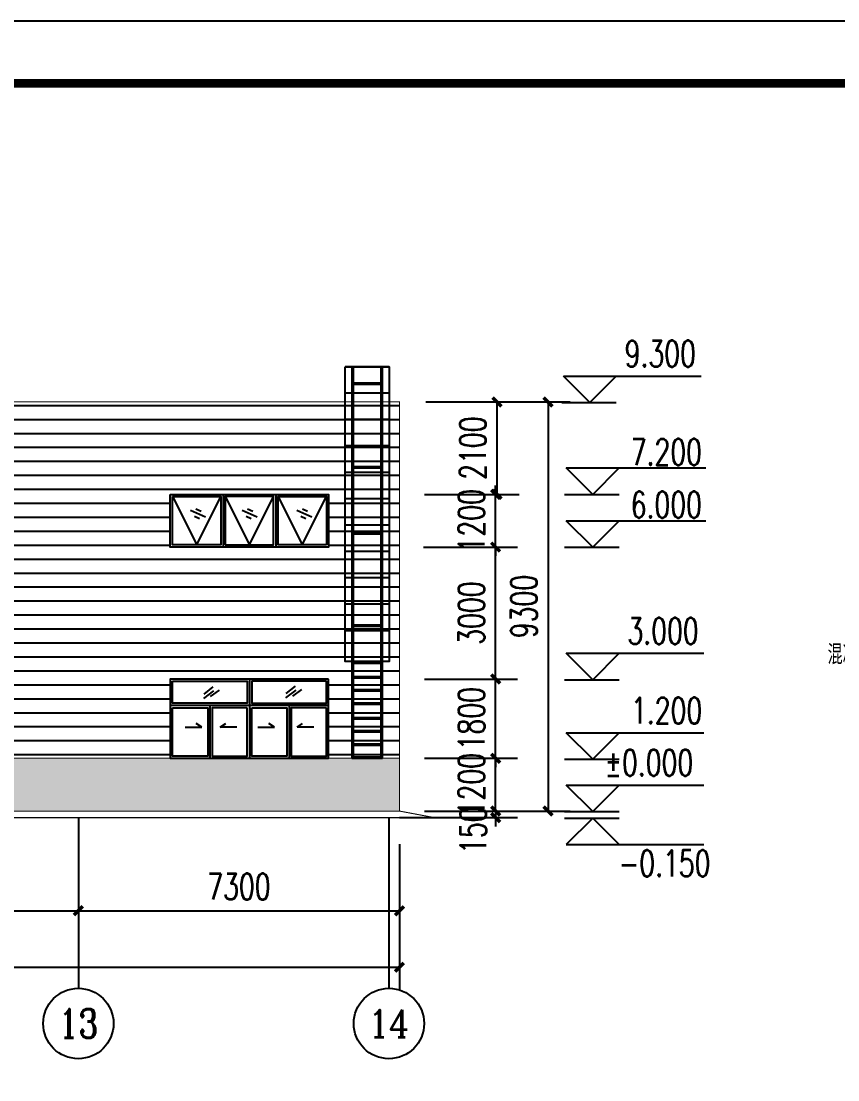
# Model space of a CAD drawing. Extents: x -89996 to 1006241, y -2176 to 440573.
# Drawn here: x 646262 to 664828, y 250829 to 274896 of the extents above; entities that cross this region are included whole.
import ezdxf
from ezdxf.enums import TextEntityAlignment as Align

# ---------------------------------------------------------------- set-up
doc = ezdxf.new("R2010")
doc.units = 0
doc.header["$LTSCALE"] = 1000
doc.header["$MEASUREMENT"] = 0
for name, color, linetype in [('AXIS', 3, 'Continuous'), ('AXIS_TEXT', 7, 'Continuous'), ('PUB_TEXT', 7, 'Continuous'), ('PUB_TITLE', 4, 'Continuous'), ('STAIR', 2, 'Continuous'), ('WALL', 9, 'Continuous'), ('WINDOW', 4, 'Continuous')]:
    doc.layers.add(name, color=color, linetype=linetype)
doc.styles.add('_TCH_AXIS', font='COMPLEX', dxfattribs={"bigfont": 'GBCBIG'})
doc.styles.add('_TCH_DIM', font='SIMPLEX', dxfattribs={"bigfont": 'GBCBIG'})
doc.styles.add('_TCH_DIM_T3', font='SIMPLEX', dxfattribs={"width": 0.705882, "bigfont": 'GBCBIG'})
doc.styles.add('C', font='tssdeng.shx', dxfattribs={"height": 3, "bigfont": 'tssdchn.shx'})
doc.styles.add('COMPLEX', font='COMPLEX')
doc.dimstyles.new('_TCH_ARCH&&200', dxfattribs={"dimtxt": 595, "dimasz": 200, "dimexe": 500, "dimexo": 600, "dimgap": 252.5, "dimtad": 1, "dimdec": 0, "dimzin": 0, "dimdsep": 46, "dimtxsty": '_TCH_DIM_T3', "dimblk": 'ARCHTICK', "dimcen": 0.09, "dimclrt": 7, "dimazin": 2, "dimtfac": 1, "dimtdec": 0, "dimtix": 1, "dimtmove": 2, "dimatfit": 3, "dimfxl": 0, "dimtolj": 1, "dimtzin": 0, "dimarcsym": 0})
doc.dimstyles.new('TCH-200-1', dxfattribs={"dimtxt": 595, "dimasz": 200, "dimexe": 500, "dimexo": 600, "dimgap": 252.5, "dimtad": 1, "dimdec": 0, "dimzin": 0, "dimdsep": 46, "dimtxsty": '_TCH_DIM_T3', "dimblk": 'ARCHTICK', "dimcen": 0.09, "dimclrd": 3, "dimclre": 3, "dimclrt": 7, "dimazin": 2, "dimtfac": 1, "dimtdec": 0, "dimtix": 1, "dimtmove": 2, "dimatfit": 3, "dimfxl": 0, "dimtolj": 1, "dimtzin": 0, "dimarcsym": 0})

# ---------------------------------------------------------------- blocks, each defined once
blk = doc.blocks.new('_ArchTick')
at = {"color": 0, "linetype": 'ByBlock', "const_width": 0.4}
blk.add_lwpolyline([(-0.5, -0.5), (0.5, 0.5)], dxfattribs=at)
blk = doc.blocks.new('*D33')
at = {"layer": 'Defpoints', "color": 0, "transparency": 16777216}
for p in [(654829, 258139), (657049, 258139), (654829, 256939)]:
    blk.add_point(p, dxfattribs=at)
at = {"layer": 'WALL', "color": 3, "lineweight": -2, "transparency": 16777216}
for p, q in [((657049, 258139), (657049, 258339)), ((655429, 258139), (657549, 258139)), ((657049, 256939), (657049, 258139)), ((655429, 256939), (657549, 256939)), ((657049, 256939), (657049, 256739))]:
    blk.add_line(p, q, dxfattribs=at)
at = {"layer": 'WALL', "color": 3, "lineweight": -2, "transparency": 16777216, "xscale": 200, "yscale": 200, "zscale": 200}
for p, rotation in [((657049, 258139), 270), ((657049, 256939), 90)]:
    blk.add_blockref('_ArchTick', p, dxfattribs=dict(at, rotation=rotation))
at = {"layer": 'WALL', "color": 7, "transparency": 16777216, "insert": (656499, 257539), "char_height": 595, "attachment_point": 5, "rotation": 90, "style": '_TCH_DIM_T3'}
blk.add_mtext('\\A1;1200', dxfattribs=at)
blk = doc.blocks.new('*D34')
at = {"layer": 'Defpoints', "color": 0, "transparency": 16777216}
for p in [(654829, 259939), (657049, 259939), (654829, 258139)]:
    blk.add_point(p, dxfattribs=at)
at = {"layer": 'WALL', "color": 3, "lineweight": -2, "transparency": 16777216}
for p, q in [((655429, 259939), (657549, 259939)), ((657049, 259939), (657049, 260139)), ((657049, 258139), (657049, 259939)), ((655429, 258139), (657549, 258139)), ((657049, 258139), (657049, 257939))]:
    blk.add_line(p, q, dxfattribs=at)
at = {"layer": 'WALL', "color": 3, "lineweight": -2, "transparency": 16777216, "xscale": 200, "yscale": 200, "zscale": 200}
for p, rotation in [((657049, 259939), 270), ((657049, 258139), 90)]:
    blk.add_blockref('_ArchTick', p, dxfattribs=dict(at, rotation=rotation))
at = {"layer": 'WALL', "color": 7, "transparency": 16777216, "insert": (656499, 259039), "char_height": 595, "attachment_point": 5, "rotation": 90, "style": '_TCH_DIM_T3'}
blk.add_mtext('\\A1;1800', dxfattribs=at)
blk = doc.blocks.new('*D35')
at = {"layer": 'Defpoints', "color": 0, "transparency": 16777216}
for p in [(654810, 262939), (657049, 262939), (654829, 259939)]:
    blk.add_point(p, dxfattribs=at)
at = {"layer": 'WALL', "color": 3, "lineweight": -2, "transparency": 16777216}
for p, q in [((655410, 262939), (657549, 262939)), ((657049, 259939), (657049, 262939)), ((655429, 259939), (657549, 259939))]:
    blk.add_line(p, q, dxfattribs=at)
at = {"layer": 'WALL', "color": 3, "lineweight": -2, "transparency": 16777216, "xscale": 200, "yscale": 200, "zscale": 200}
for p, rotation in [((657049, 262939), 90), ((657049, 259939), 270)]:
    blk.add_blockref('_ArchTick', p, dxfattribs=dict(at, rotation=rotation))
at = {"layer": 'WALL', "color": 7, "transparency": 16777216, "insert": (656499, 261439), "char_height": 595, "attachment_point": 5, "rotation": 90, "style": '_TCH_DIM_T3'}
blk.add_mtext('\\A1;3000', dxfattribs=at)
blk = doc.blocks.new('*D36')
at = {"layer": 'Defpoints', "color": 0, "transparency": 16777216}
for p in [(654833, 264139), (657049, 264139), (654810, 262939)]:
    blk.add_point(p, dxfattribs=at)
at = {"layer": 'WALL', "color": 3, "lineweight": -2, "transparency": 16777216}
for p, q in [((657049, 264139), (657049, 264339)), ((655433, 264139), (657549, 264139)), ((657049, 262939), (657049, 264139)), ((655410, 262939), (657549, 262939)), ((657049, 262939), (657049, 262739))]:
    blk.add_line(p, q, dxfattribs=at)
at = {"layer": 'WALL', "color": 3, "lineweight": -2, "transparency": 16777216, "xscale": 200, "yscale": 200, "zscale": 200}
for p, rotation in [((657049, 264139), 270), ((657049, 262939), 90)]:
    blk.add_blockref('_ArchTick', p, dxfattribs=dict(at, rotation=rotation))
at = {"layer": 'WALL', "color": 7, "transparency": 16777216, "insert": (656499, 263539), "char_height": 595, "attachment_point": 5, "rotation": 90, "style": '_TCH_DIM_T3'}
blk.add_mtext('\\A1;1200', dxfattribs=at)
blk = doc.blocks.new('*D37')
at = {"layer": 'Defpoints', "color": 0, "transparency": 16777216}
for p in [(654863, 266239), (657082, 266239), (654833, 264139)]:
    blk.add_point(p, dxfattribs=at)
at = {"layer": 'WALL', "color": 3, "lineweight": -2, "transparency": 16777216}
for p, q in [((655463, 266239), (657582, 266239)), ((657082, 264139), (657082, 266239)), ((655433, 264139), (657582, 264139))]:
    blk.add_line(p, q, dxfattribs=at)
at = {"layer": 'WALL', "color": 3, "lineweight": -2, "transparency": 16777216, "xscale": 200, "yscale": 200, "zscale": 200}
for p, rotation in [((657082, 266239), 90), ((657082, 264139), 270)]:
    blk.add_blockref('_ArchTick', p, dxfattribs=dict(at, rotation=rotation))
at = {"layer": 'WALL', "color": 7, "transparency": 16777216, "insert": (656532, 265189), "char_height": 595, "attachment_point": 5, "rotation": 90, "style": '_TCH_DIM_T3'}
blk.add_mtext('\\A1;2100', dxfattribs=at)
blk = doc.blocks.new('*D38')
at = {"layer": 'Defpoints', "color": 0, "transparency": 16777216}
for p in [(654863, 266239), (654829, 256939), (658241, 256939)]:
    blk.add_point(p, dxfattribs=at)
at = {"layer": 'WALL', "color": 3, "lineweight": -2, "transparency": 16777216}
for p, q in [((655463, 266239), (658741, 266239)), ((658241, 266239), (658241, 256939)), ((655429, 256939), (658741, 256939))]:
    blk.add_line(p, q, dxfattribs=at)
at = {"layer": 'WALL', "color": 3, "lineweight": -2, "transparency": 16777216, "xscale": 200, "yscale": 200, "zscale": 200}
for p, rotation in [((658241, 266239), 90), ((658241, 256939), 270)]:
    blk.add_blockref('_ArchTick', p, dxfattribs=dict(at, rotation=rotation))
at = {"layer": 'WALL', "color": 7, "transparency": 16777216, "insert": (657691, 261589), "char_height": 595, "attachment_point": 5, "rotation": 90, "style": '_TCH_DIM_T3'}
blk.add_mtext('\\A1;9300', dxfattribs=at)
blk = doc.blocks.new('*D39')
at = {"layer": 'Defpoints', "color": 0, "transparency": 16777216}
for p in [(654829, 256939), (654829, 256789), (657049, 256789)]:
    blk.add_point(p, dxfattribs=at)
at = {"layer": 'WALL', "color": 3, "lineweight": -2, "transparency": 16777216}
for p, q in [((657049, 256939), (657049, 257139)), ((655429, 256939), (657549, 256939)), ((657049, 256939), (657049, 256789)), ((655429, 256789), (657549, 256789)), ((657049, 256789), (657049, 256589))]:
    blk.add_line(p, q, dxfattribs=at)
at = {"layer": 'WALL', "color": 3, "lineweight": -2, "transparency": 16777216, "xscale": 200, "yscale": 200, "zscale": 200}
for p, rotation in [((657049, 256939), 270), ((657049, 256789), 90)]:
    blk.add_blockref('_ArchTick', p, dxfattribs=dict(at, rotation=rotation))
at = {"layer": 'WALL', "color": 7, "transparency": 16777216, "insert": (656539, 256505), "char_height": 595, "attachment_point": 5, "rotation": 90, "style": '_TCH_DIM_T3'}
blk.add_mtext('\\A1;150', dxfattribs=at)
blk = doc.blocks.new('2')
at = {"layer": 'WINDOW'}
for p, q in [((999489, 15948), (999489, 14148)), ((998671, 15683), (998442, 15510)), ((998658, 15775), (998449, 15607)), ((998800, 15697), (998595, 15551)), ((1000541, 15694), (1000311, 15520)), ((1000527, 15785), (1000318, 15617)), ((1000670, 15708), (1000464, 15561)), ((1001289, 15348), (997689, 15348)), ((998589, 15348), (998589, 14148)), ((1000389, 15348), (1000389, 14148)), ((998404, 14855), (998280, 14940)), ((998823, 14855), (998948, 14940)), ((1000055, 14855), (999930, 14940)), ((1000573, 14855), (1000698, 14940)), ((998028, 14855), (998404, 14855)), ((999199, 14855), (998823, 14855)), ((999678, 14855), (1000055, 14855)), ((1000950, 14855), (1000573, 14855))]:
    blk.add_line(p, q, dxfattribs=at)
for points in [[(1001289, 15948), (997689, 15948), (997689, 14148), (1001289, 14148)], [(997738, 15898), (999438, 15898), (999438, 15398), (997738, 15398)], [(1001239, 15898), (999539, 15898), (999539, 15398), (1001239, 15398)], [(997739, 15298), (998539, 15298), (998539, 14198), (997739, 14198)], [(999439, 15298), (998639, 15298), (998639, 14198), (999439, 14198)], [(999539, 15298), (1000339, 15298), (1000339, 14198), (999539, 14198)], [(1001239, 15298), (1000439, 15298), (1000439, 14198), (1001239, 14198)]]:
    blk.add_lwpolyline(points, close=True, dxfattribs=at)
blk = doc.blocks.new('A$C512841BE')
at = {"layer": 'STAIR', "color": 115}
for p, q in [((1008, 8900), (8, 8900)), ((158, 8900), (158, 0)), ((188, 8900), (188, 0)), ((828, 0), (828, 8900)), ((858, 0), (858, 8900)), ((188, 8536), (828, 8536)), ((188, 8536), (828, 8536)), ((188, 8506), (828, 8506)), ((188, 8506), (828, 8506)), ((1008, 8300), (8, 8300)), ((1008, 8300), (8, 8300)), ((1000, 7700), (0, 7700)), ((1000, 7100), (0, 7100)), ((1000, 6500), (0, 6500)), ((1000, 6500), (0, 6500)), ((188, 6636), (828, 6636)), ((188, 6606), (828, 6606)), ((1008, 5900), (8, 5900)), ((1008, 5300), (8, 5300)), ((188, 5136), (828, 5136)), ((188, 5106), (828, 5106)), ((1008, 4700), (8, 4700)), ((1008, 4700), (8, 4700)), ((1008, 4100), (8, 4100)), ((1008, 3500), (8, 3500)), ((1008, 2900), (8, 2900)), ((1008, 2900), (8, 2900)), ((188, 3036), (828, 3036)), ((188, 3006), (828, 3006)), ((188, 2190), (828, 2190)), ((188, 2160), (828, 2160)), ((188, 1860), (828, 1860)), ((188, 1830), (828, 1830)), ((188, 1560), (828, 1560)), ((188, 1530), (828, 1530)), ((188, 1260), (828, 1260)), ((188, 1230), (828, 1230)), ((188, 930), (828, 930)), ((188, 900), (828, 900)), ((188, 630), (828, 630)), ((188, 600), (828, 600)), ((188, 330), (828, 330)), ((188, 300), (828, 300)), ((158, 0), (858, 0)), ((188, 30), (828, 30))]:
    blk.add_line(p, q, dxfattribs=at)
blk.add_lwpolyline([(8, 8900), (1008, 8900), (1008, 2200), (8, 2200)], close=True, dxfattribs=at)
blk = doc.blocks.new('*D2943')
at = {"layer": 'AXIS', "color": 0, "lineweight": -2, "transparency": 16777216}
for p, q in [((640263, 256189), (640263, 254173)), ((647563, 256189), (647563, 254173)), ((640263, 254673), (647563, 254673))]:
    blk.add_line(p, q, dxfattribs=at)
at = {"layer": 'Defpoints', "color": 0, "transparency": 16777216}
for p in [(640263, 256789), (647563, 256789), (647563, 254673)]:
    blk.add_point(p, dxfattribs=at)
at = {"layer": 'AXIS', "color": 0, "lineweight": -2, "transparency": 16777216, "xscale": 200, "yscale": 200, "zscale": 200, "rotation": 180}
blk.add_blockref('_ArchTick', (640263, 254673), dxfattribs=at)
at = {"layer": 'AXIS', "color": 0, "lineweight": -2, "transparency": 16777216, "xscale": 200, "yscale": 200, "zscale": 200}
blk.add_blockref('_ArchTick', (647563, 254673), dxfattribs=at)
at = {"layer": 'AXIS', "color": 7, "transparency": 16777216, "insert": (643913, 255223), "char_height": 595, "attachment_point": 5, "style": '_TCH_DIM_T3'}
blk.add_mtext('\\A1;7300', dxfattribs=at)
blk = doc.blocks.new('*D2944')
at = {"layer": 'AXIS', "color": 0, "lineweight": -2, "transparency": 16777216}
for p, q in [((647563, 256189), (647563, 254173)), ((654863, 256189), (654863, 254173)), ((647563, 254673), (654863, 254673))]:
    blk.add_line(p, q, dxfattribs=at)
at = {"layer": 'Defpoints', "color": 0, "transparency": 16777216}
for p in [(647563, 256789), (654863, 256789), (654863, 254673)]:
    blk.add_point(p, dxfattribs=at)
at = {"layer": 'AXIS', "color": 0, "lineweight": -2, "transparency": 16777216, "xscale": 200, "yscale": 200, "zscale": 200, "rotation": 180}
blk.add_blockref('_ArchTick', (647563, 254673), dxfattribs=at)
at = {"layer": 'AXIS', "color": 0, "lineweight": -2, "transparency": 16777216, "xscale": 200, "yscale": 200, "zscale": 200}
blk.add_blockref('_ArchTick', (654863, 254673), dxfattribs=at)
at = {"layer": 'AXIS', "color": 7, "transparency": 16777216, "insert": (651213, 255223), "char_height": 595, "attachment_point": 5, "style": '_TCH_DIM_T3'}
blk.add_mtext('\\A1;7300', dxfattribs=at)
blk = doc.blocks.new('*D2945')
at = {"layer": 'AXIS', "color": 0, "lineweight": -2, "transparency": 16777216}
for p, q in [((565863, 256189), (565863, 252887)), ((654863, 256189), (654863, 252887)), ((565863, 253387), (654863, 253387))]:
    blk.add_line(p, q, dxfattribs=at)
at = {"layer": 'Defpoints', "color": 0, "transparency": 16777216}
for p in [(565863, 256789), (654863, 256789), (654863, 253387)]:
    blk.add_point(p, dxfattribs=at)
at = {"layer": 'AXIS', "color": 0, "lineweight": -2, "transparency": 16777216, "xscale": 200, "yscale": 200, "zscale": 200, "rotation": 180}
blk.add_blockref('_ArchTick', (565863, 253387), dxfattribs=at)
at = {"layer": 'AXIS', "color": 0, "lineweight": -2, "transparency": 16777216, "xscale": 200, "yscale": 200, "zscale": 200}
blk.add_blockref('_ArchTick', (654863, 253387), dxfattribs=at)
at = {"layer": 'AXIS', "color": 7, "transparency": 16777216, "insert": (610363, 253937), "char_height": 595, "attachment_point": 5, "style": '_TCH_DIM_T3'}
blk.add_mtext('\\A1;89000', dxfattribs=at)
blk = doc.blocks.new('_AXISO')
blk.add_circle((0, 0), 0.5)
at = {"layer": 'AXIS_TEXT', "style": 'COMPLEX', "width": 1.041667}
blk.add_attdef('A', text='', height=0.56, dxfattribs=at).set_placement((-0.25, -0.28), (0.25, -0.28), align=Align.FIT)

msp = doc.modelspace()

# ---------------------------------------------------------------- hatches: boundary and pattern name
h = msp.add_hatch()
h.set_pattern_fill('ANSI31', color=9, scale=200, angle=315)
h.set_pattern_definition([(0, (-4219.97, 70580.4), (9e-14, 317.5), [])])
h.paths.add_polyline_path([(627302.65, 261438.64), (631802.65, 261438.64), (631802.65, 258138.64), (635052.64, 258138.64), (635052.64, 259938.64), (638652.67, 259938.64), (638652.67, 258138.64), (642352.64, 258138.64), (642352.64, 259938.64), (645952.67, 259938.64), (645952.67, 258138.64), (649652.64, 258138.64), (649652.64, 259938.64), (653252.67, 259938.64), (653252.67, 258138.64), (654862.65, 258138.64), (654862.65, 266238.64), (575752.65, 266238.64), (575752.65, 258138.64), (577602.65, 258138.64), (577602.65, 259938.64), (581202.68, 259938.64), (581202.68, 258138.64), (583952.64, 258138.64), (583952.64, 259938.68), (587552.67, 259938.68), (587552.67, 258138.64), (591252.64, 258138.64), (591252.64, 259938.64), (594852.67, 259938.64), (594852.67, 258138.64), (598102.65, 258138.64), (598102.65, 261438.64), (602602.65, 261438.64), (602602.65, 258138.64), (613152.64, 258138.64), (613152.64, 259938.64), (616752.67, 259938.64), (616752.67, 258138.64), (620452.64, 258138.64), (620452.64, 259938.64), (624052.67, 259938.64), (624052.67, 258138.64), (627302.65, 258138.64)])
h.paths.add_polyline_path([(616752.64, 262938.64), (613152.64, 262938.64), (613152.64, 264138.64), (616752.64, 264138.64)], flags=16)
h.paths.add_polyline_path([(616702.7, 262988.64), (615602.64, 262988.64), (615602.64, 264088.63), (616702.7, 264088.63)], flags=0)
h.paths.add_polyline_path([(615502.64, 262988.64), (614402.64, 262988.64), (614402.64, 264088.63), (615502.64, 264088.63)], flags=0)
h.paths.add_polyline_path([(614302.33, 262988.63), (613202.27, 262988.67), (613202.28, 264088.67), (614302.33, 264088.63)], flags=0)
h.paths.add_polyline_path([(620452.64, 262938.64), (620452.64, 264138.64), (624052.64, 264138.64), (624052.64, 262938.64)], flags=16)
h.paths.add_polyline_path([(620502.27, 262988.67), (620502.28, 264088.67), (621602.33, 264088.63), (621602.33, 262988.63)], flags=0)
h.paths.add_polyline_path([(621702.64, 262988.64), (621702.64, 264088.63), (622802.64, 264088.63), (622802.64, 262988.64)], flags=0)
h.paths.add_polyline_path([(622902.64, 262988.64), (622902.64, 264088.63), (624002.7, 264088.63), (624002.7, 262988.64)], flags=0)
h.paths.add_polyline_path([(625186.68, 261288.64), (625786.68, 261888.64), (626386.68, 261288.64)], flags=16)
h.paths.add_polyline_path([(609452.67, 259988.64), (609452.67, 258188.64), (605852.64, 258188.64), (605852.64, 259988.64)], flags=16)
h.paths.add_polyline_path([(609403.02, 259938.67), (609403.03, 259438.67), (607702.96, 259438.63), (607702.95, 259938.63)], flags=0)
h.paths.add_polyline_path([(609452.64, 262988.64), (605852.64, 262988.64), (605852.64, 264188.64), (609452.64, 264188.64)], flags=16)
h.paths.add_polyline_path([(609402.7, 263038.64), (608302.64, 263038.64), (608302.64, 264138.63), (609402.7, 264138.63)], flags=0)
h.paths.add_polyline_path([(609402.7, 259338.67), (609402.72, 258238.67), (608602.66, 258238.66), (608602.64, 259338.66)], flags=0)
h.paths.add_polyline_path([(608502.64, 259338.65), (608502.66, 258238.66), (607702.65, 258238.64), (607702.63, 259338.64)], flags=0)
h.paths.add_polyline_path([(608202.64, 263038.64), (607102.64, 263038.64), (607102.64, 264138.63), (608202.64, 264138.63)], flags=0)
h.paths.add_polyline_path([(607602.32, 259938.63), (607602.32, 259438.63), (605902.25, 259438.64), (605902.25, 259938.64)], flags=0)
h.paths.add_polyline_path([(607602.65, 259338.64), (607602.65, 258238.64), (606802.64, 258238.64), (606802.64, 259338.64)], flags=0)
h.paths.add_polyline_path([(626302.65, 261688.64), (626302.65, 261888.64), (632802.65, 261888.64), (632802.65, 261688.64)], flags=16)
h.paths.add_polyline_path([(607002.33, 263038.63), (605902.27, 263038.67), (605902.28, 264138.67), (607002.33, 264138.63)], flags=0)
h.paths.add_polyline_path([(606702.64, 259338.64), (606702.64, 258238.64), (605902.58, 258238.64), (605902.58, 259338.64)], flags=0)
h.paths.add_polyline_path([(627752.65, 262938.64), (627752.65, 264138.64), (631352.65, 264138.64), (631352.65, 262938.64)], flags=16)
h.paths.add_polyline_path([(627802.29, 262988.67), (627802.3, 264088.67), (628902.35, 264088.63), (628902.34, 262988.63)], flags=0)
h.paths.add_polyline_path([(629002.65, 262988.64), (629002.65, 264088.63), (630102.65, 264088.63), (630102.65, 262988.64)], flags=0)
h.paths.add_polyline_path([(603602.65, 261688.64), (597102.65, 261688.64), (597102.65, 261888.64), (603602.65, 261888.64)], flags=16)
h.paths.add_polyline_path([(630202.65, 262988.64), (630202.65, 264088.63), (631302.71, 264088.63), (631302.71, 262988.64)], flags=0)
h.paths.add_polyline_path([(602152.65, 262938.64), (598552.65, 262938.64), (598552.65, 264138.64), (602152.65, 264138.64)], flags=16)
h.paths.add_polyline_path([(602102.71, 262988.64), (601002.65, 262988.64), (601002.65, 264088.63), (602102.71, 264088.63)], flags=0)
h.paths.add_polyline_path([(600902.65, 262988.64), (599802.65, 262988.64), (599802.65, 264088.63), (600902.65, 264088.63)], flags=0)
h.paths.add_polyline_path([(599702.34, 262988.63), (598602.29, 262988.67), (598602.3, 264088.67), (599702.35, 264088.63)], flags=0)
h.paths.add_polyline_path([(635052.64, 262938.64), (635052.64, 264138.64), (638652.64, 264138.64), (638652.64, 262938.64)], flags=16)
h.paths.add_polyline_path([(635102.27, 262988.67), (635102.28, 264088.67), (636202.33, 264088.63), (636202.33, 262988.63)], flags=0)
h.paths.add_polyline_path([(636302.64, 262988.64), (636302.64, 264088.63), (637402.64, 264088.63), (637402.64, 262988.64)], flags=0)
h.paths.add_polyline_path([(597102.65, 261288.64), (595902.65, 261288.64), (596502.65, 261888.64)], flags=16)
h.paths.add_polyline_path([(637502.64, 262988.64), (637502.64, 264088.63), (638602.7, 264088.63), (638602.7, 262988.64)], flags=0)
h.paths.add_polyline_path([(594852.64, 262938.64), (591252.64, 262938.64), (591252.64, 264138.64), (594852.64, 264138.64)], flags=16)
h.paths.add_polyline_path([(594802.7, 262988.64), (593702.64, 262988.64), (593702.64, 264088.63), (594802.7, 264088.63)], flags=0)
h.paths.add_polyline_path([(593602.64, 262988.64), (592502.64, 262988.64), (592502.64, 264088.63), (593602.64, 264088.63)], flags=0)
h.paths.add_polyline_path([(592402.33, 262988.63), (591302.27, 262988.67), (591302.28, 264088.67), (592402.33, 264088.63)], flags=0)
h.paths.add_polyline_path([(642352.64, 262938.64), (642352.64, 264138.64), (645952.64, 264138.64), (645952.64, 262938.64)], flags=16)
h.paths.add_polyline_path([(642402.27, 262988.67), (642402.28, 264088.67), (643502.33, 264088.63), (643502.33, 262988.63)], flags=0)
h.paths.add_polyline_path([(643602.64, 262988.64), (643602.64, 264088.63), (644702.64, 264088.63), (644702.64, 262988.64)], flags=0)
h.paths.add_polyline_path([(644802.64, 262988.64), (644802.64, 264088.63), (645902.7, 264088.63), (645902.7, 262988.64)], flags=0)
h.paths.add_polyline_path([(587552.64, 262938.68), (583952.64, 262938.68), (583952.64, 264138.68), (587552.64, 264138.68)], flags=16)
h.paths.add_polyline_path([(587502.7, 262988.68), (586402.64, 262988.68), (586402.64, 264088.67), (587502.7, 264088.67)], flags=0)
h.paths.add_polyline_path([(586302.64, 262988.68), (585202.64, 262988.68), (585202.64, 264088.67), (586302.64, 264088.67)], flags=0)
h.paths.add_polyline_path([(585102.33, 262988.67), (584002.27, 262988.7), (584002.28, 264088.7), (585102.33, 264088.67)], flags=0)
h.paths.add_polyline_path([(649652.64, 262938.64), (649652.64, 264138.64), (653252.64, 264138.64), (653252.64, 262938.64)], flags=16)
h.paths.add_polyline_path([(649702.27, 262988.67), (649702.28, 264088.67), (650802.33, 264088.63), (650802.33, 262988.63)], flags=0)
h.paths.add_polyline_path([(650902.64, 262988.64), (650902.64, 264088.63), (652002.64, 264088.63), (652002.64, 262988.64)], flags=0)
h.paths.add_polyline_path([(652102.64, 262988.64), (652102.64, 264088.63), (653202.7, 264088.63), (653202.7, 262988.64)], flags=0)
h.paths.add_polyline_path([(581202.65, 262938.64), (577602.65, 262938.64), (577602.65, 264138.64), (581202.65, 264138.64)], flags=16)
h.paths.add_polyline_path([(581152.71, 262988.64), (580052.65, 262988.64), (580052.66, 264088.63), (581152.72, 264088.63)], flags=0)
h.paths.add_polyline_path([(579952.65, 262988.64), (578852.65, 262988.64), (578852.65, 264088.63), (579952.66, 264088.63)], flags=0)
h.paths.add_polyline_path([(578752.34, 262988.63), (577652.29, 262988.67), (577652.3, 264088.67), (578752.35, 264088.63)], flags=0)
h.paths.add_polyline_path([(594529.9, 260229.89), (596507.4, 260229.89), (596507.4, 261122.39), (594529.9, 261122.39)], flags=24)
h.paths.add_polyline_path([(623813.93, 260229.89), (625791.43, 260229.89), (625791.43, 261122.39), (623813.93, 261122.39)], flags=24)
h = msp.add_hatch()
h.set_pattern_fill('AR-B816', color=9, scale=200)
h.set_pattern_definition([(0, (-11240.32, 181808.55), (0, 242.6208), []), (90, (-11240.32, 181808.55), (-242.6208, 242.6208), [242.6208, -242.6208])])
h.paths.add_polyline_path([(598102.65, 258138.64), (575752.65, 258138.64), (575752.65, 256938.64), (598102.65, 256938.64)])
h.paths.add_polyline_path([(627302.65, 258138.64), (602602.65, 258138.64), (602602.65, 256938.64), (627302.65, 256938.64)])
h.paths.add_polyline_path([(654862.65, 258138.64), (631802.65, 258138.64), (631802.65, 256938.64), (654862.65, 256938.64)])

# ---------------------------------------------------------------- linework, layer by layer
msp.add_line((654862.65, 256788.64), (655662.65, 256788.64))
at = {"const_width": 23}
msp.add_lwpolyline([(575752.65, 266238.64), (654862.65, 266238.64), (654862.65, 256938.64), (575752.65, 256938.64)], close=True, dxfattribs=at)
for points in [[(631802.65, 258138.64), (654862.65, 258138.64)], [(564641.8, 256788.64), (656098.25, 256788.64), (655662.65, 256788.64), (654862.65, 256938.64), (565862.65, 256938.64), (565062.65, 256788.64)], [(565862.65, 256938.64), (654862.65, 256938.64)]]:
    msp.add_lwpolyline(points, dxfattribs=at)
at = {"layer": 'AXIS'}
for p, q in [((659191.96, 266228.46), (658591.96, 266828.46)), ((658591.96, 266828.46), (661721.96, 266828.46)), ((659191.96, 266228.46), (659791.96, 266828.46)), ((658551.96, 266228.46), (659791.96, 266228.46)), ((659255.55, 264138.64), (658655.55, 264738.64)), ((658655.63, 264738.56), (661825.63, 264738.56)), ((659255.55, 264138.64), (659855.55, 264738.64)), ((658615.55, 264138.64), (659855.55, 264138.64)), ((659255.55, 262938.64), (658655.55, 263538.64)), ((658655.63, 263538.56), (661825.63, 263538.56)), ((659255.55, 262938.64), (659855.55, 263538.64)), ((658615.55, 262938.64), (659855.55, 262938.64)), ((659255.55, 259925.16), (658655.55, 260525.16)), ((658655.55, 260525.16), (661785.55, 260525.16)), ((659255.55, 259925.16), (659855.55, 260525.16)), ((658615.55, 259925.16), (659855.55, 259925.16)), ((659255.55, 258116.04), (658655.55, 258716.04)), ((658655.55, 258716.04), (661785.55, 258716.04)), ((659255.55, 258116.04), (659855.55, 258716.04)), ((658615.55, 258116.04), (659855.55, 258116.04)), ((659255.55, 256928.54), (658655.55, 257528.54)), ((658655.55, 257528.54), (661785.55, 257528.54)), ((659255.55, 256928.54), (659855.55, 257528.54)), ((658615.55, 256928.54), (659855.55, 256928.54)), ((647562.65, 256788.64), (647562.65, 252908.87)), ((654622.65, 256788.64), (654622.65, 252908.87)), ((658615.55, 256778.54), (659855.55, 256778.54)), ((659255.55, 256778.54), (658655.55, 256178.54)), ((659255.55, 256778.54), (659855.55, 256178.54)), ((658655.55, 256178.54), (661785.55, 256178.54))]:
    msp.add_line(p, q, dxfattribs=at)
at = {"layer": 'PUB_TITLE'}
msp.add_lwpolyline([(551085.01, 190896.12), (699685.01, 190896.12), (699685.01, 274896.12), (551085.01, 274896.12)], close=True, dxfattribs=at)
at = {"layer": 'PUB_TITLE', "const_width": 200}
msp.add_lwpolyline([(554620.37, 192310.26), (554620.37, 273481.97), (698270.87, 273481.97), (698270.87, 192310.26)], close=True, dxfattribs=at)
at = {"layer": 'WINDOW'}
for p, q in [((649702.28, 264088.67), (650252.3, 262988.65)), ((650252.3, 262988.65), (650802.33, 264088.63)), ((650852.65, 264138.64), (650852.64, 262938.64)), ((650902.64, 264088.63), (651452.64, 262988.64)), ((651452.64, 262988.64), (652002.64, 264088.63)), ((652052.64, 264138.64), (652052.64, 262938.64)), ((652102.64, 264088.63), (652652.67, 262988.64)), ((652652.67, 262988.64), (653202.7, 264088.63)), ((650235.99, 263811.57), (650353.65, 263754.51)), ((651410.96, 263811.56), (651528.62, 263754.49)), ((652655.67, 263811.56), (652773.34, 263754.49)), ((650111.36, 263779.52), (650449.67, 263626.92)), ((650199.79, 263643.67), (650317.45, 263586.61)), ((651286.33, 263779.51), (651624.65, 263626.9)), ((651374.76, 263643.66), (651492.43, 263586.59)), ((652531.05, 263779.51), (652869.36, 263626.9)), ((652619.47, 263643.66), (652737.14, 263586.59))]:
    msp.add_line(p, q, dxfattribs=at)
for points in [[(649652.64, 264138.64), (653252.64, 264138.64), (653252.64, 262938.64), (649652.64, 262938.64)], [(649702.28, 264088.67), (650802.33, 264088.63), (650802.33, 262988.63), (649702.27, 262988.67)], [(650902.64, 262988.64), (652002.64, 262988.64), (652002.64, 264088.63), (650902.64, 264088.63)], [(653202.7, 262988.64), (652102.64, 262988.64), (652102.64, 264088.63), (653202.7, 264088.63)]]:
    msp.add_lwpolyline(points, close=True, dxfattribs=at)

# ---------------------------------------------------------------- block references
for name, p in [('A$C512841BE', (653619.87, 258138.64)), ('2', (-348036.03, 243990.66))]:
    msp.add_blockref(name, p)
at = {"layer": 'AXIS'}
ref = msp.add_blockref('_AXISO', (647562.65, 252108.87), dxfattribs=dict(at, xscale=1600, yscale=1600, zscale=1600))
ref.add_attrib('A', '13', dxfattribs={"layer": 'AXIS_TEXT', "height": 656.891, "style": '_TCH_AXIS'}).set_placement((647109.08, 251780.43), (648016.22, 251780.43), align=Align.FIT)
ref = msp.add_blockref('_AXISO', (654622.65, 252108.87), dxfattribs=dict(at, xscale=1600, yscale=1600, zscale=1600))
ref.add_attrib('A', '14', dxfattribs={"layer": 'AXIS_TEXT', "height": 628.15, "style": '_TCH_AXIS'}).set_placement((654159.02, 251794.8), (655086.29, 251794.8), align=Align.FIT)

# ---------------------------------------------------------------- texts
at = {"layer": 'PUB_TEXT'}
for s, height, style, width, p in [('9.300', 595, '_TCH_DIM', 0.705882, (659981.96, 267038.46)), ('7.200', 595, '_TCH_DIM', 0.705882, (660120.33, 264805.03)), ('6.000', 595, '_TCH_DIM', 0.705882, (660120.33, 263605.03)), ('3.000', 595, '_TCH_DIM', 0.705882, (660045.55, 260735.16)), ('混凝土凸台压顶', 450, 'C', 0.8, (664595.06, 260275.44, 15046.45)), ('1.200', 595, '_TCH_DIM', 0.705882, (660125.55, 258926.04)), ('%%P0.000', 595, '_TCH_DIM', 0.705882, (659525.55, 257738.54)), ('-0.150', 595, '_TCH_DIM', 0.705882, (659845.55, 255454.56))]:
    msp.add_text(s, height=height, dxfattribs=dict(at, style=style, width=width)).set_placement(p)

# ---------------------------------------------------------------- dimensions: what is measured, and where the dimension line sits
at = {"layer": 'AXIS'}
for p1, p2, distance, picture, middle in [((565862.65, 256788.64), (654862.65, 256788.64), -3401.81, '*D2945', (610362.65, 253936.84)), ((640262.65, 256788.64), (647562.65, 256788.64), -2115.86, '*D2943', (643912.65, 255222.78)), ((647562.65, 256788.64), (654862.65, 256788.64), -2115.86, '*D2944', (651212.65, 255222.78))]:
    dim = msp.add_aligned_dim(p1=p1, p2=p2, distance=distance, dimstyle='_TCH_ARCH&&200', dxfattribs=at)
    dim.commit()
    dim.dimension.update_dxf_attribs({"geometry": picture, "text_midpoint": middle})
at = {"layer": 'WALL'}
for base, p1, p2, picture, middle in [((658240.55, 256939.06), (654862.65, 266238.98), (654829.36, 256939.06), '*D38', (657690.55, 261589.02)), ((657081.8, 266238.98), (654832.79, 264138.64), (654862.65, 266238.98), '*D37', (656531.8, 265188.81)), ((657048.5, 264138.64), (654809.78, 262938.64), (654832.79, 264138.64), '*D36', (656498.5, 263538.64)), ((657048.5043, 262938.6441), (654829.3583, 259939.1422), (654809.7802, 262938.6441), '*D35', (656498.5043, 261438.8931)), ((657048.5, 259939.14), (654829.36, 258139.14), (654829.36, 259939.14), '*D34', (656498.5, 259039.14)), ((657048.5, 258139.14), (654829.36, 256939.06), (654829.36, 258139.14), '*D33', (656498.5, 257539.1))]:
    dim = msp.add_linear_dim(base=base, p1=p1, p2=p2, angle=90, dimstyle='TCH-200-1', dxfattribs=at)
    dim.commit()
    dim.dimension.update_dxf_attribs({"geometry": picture, "text_midpoint": middle})
dim = msp.add_linear_dim(base=(657048.5, 256788.64), p1=(654829.36, 256939.06), p2=(654829.36, 256788.64), angle=270, dimstyle='TCH-200-1', dxfattribs=at)
dim.commit()
dim.dimension.update_dxf_attribs({"geometry": '*D39', "text_midpoint": (656538.73, 256505.18), "dimtype": 128})

doc.saveas('drawing.dxf')
